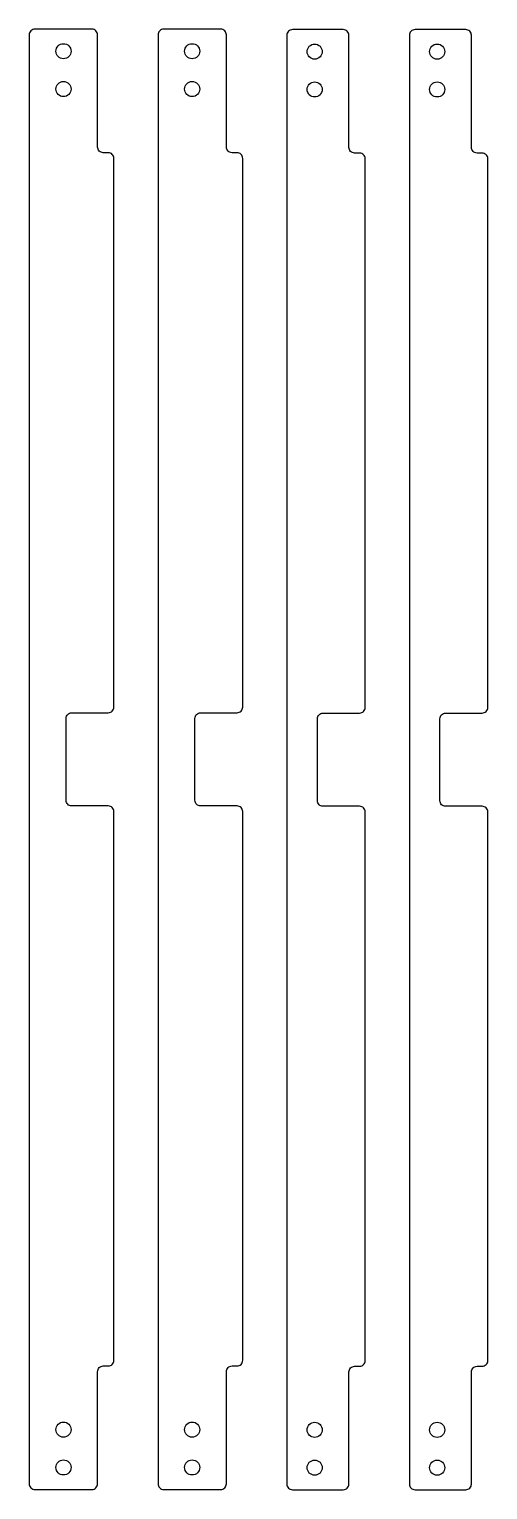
# Model space of a CAD drawing. Extents: x -926 to -562, y -1131 to 28.
import ezdxf

# ---------------------------------------------------------------- set-up
doc = ezdxf.new("R2010")
doc.units = 0
doc.layers.get('0').update_dxf_attribs({"linetype": 'CONTINUOUS'})

msp = doc.modelspace()

# ---------------------------------------------------------------- linework, layer by layer
at = {"color": 7, "linetype": 'CONTINUOUS'}
for points in [[(-858.9, -592.6, 0.414214), (-863.4, -588.1), (-892.4, -588.1, -0.414214), (-896.9, -583.6), (-896.9, -518.6, -0.414214), (-892.4, -514.1), (-863.4, -514.1, 0.414214), (-858.9, -509.6), (-858.9, -74.1, 0.414214), (-863.4, -69.6), (-867.4, -69.6, -0.414214), (-871.9, -65.1), (-871.9, 23.9, 0.414214), (-876.4, 28.4), (-921.7, 28.4, 0.414214), (-926.2, 23.9), (-926.2, -1126.1, 0.414214), (-921.7, -1130.6), (-876.4, -1130.6, 0.414214), (-871.9, -1126.1), (-871.9, -1037.1, -0.414214), (-867.4, -1032.6), (-863.4, -1032.6, 0.414214), (-858.9, -1028.1)], [(-756.6, -592.6, 0.414214), (-761.1, -588.1), (-790.1, -588.1, -0.414214), (-794.6, -583.6), (-794.6, -518.6, -0.414214), (-790.1, -514.1), (-761.1, -514.1, 0.414214), (-756.6, -509.6), (-756.6, -74.1, 0.414214), (-761.1, -69.6), (-765.1, -69.6, -0.414214), (-769.6, -65.1), (-769.6, 23.9, 0.414214), (-774.1, 28.4), (-819.4, 28.4, 0.414214), (-823.9, 23.9), (-823.9, -1126.1, 0.414214), (-819.4, -1130.6), (-774.1, -1130.6, 0.414214), (-769.6, -1126.1), (-769.6, -1037.1, -0.414214), (-765.1, -1032.6), (-761.1, -1032.6, 0.414214), (-756.6, -1028.1)], [(-659.3, -592.9, 0.414214), (-663.8, -588.4), (-692.8, -588.4, -0.414214), (-697.3, -583.9), (-697.3, -518.9, -0.414214), (-692.8, -514.4), (-663.8, -514.4, 0.414214), (-659.3, -509.9), (-659.3, -74.4, 0.414214), (-663.8, -69.9), (-667.8, -69.9, -0.414214), (-672.3, -65.4), (-672.3, 23.6, 0.414214), (-676.8, 28.1), (-717.1, 28.1, 0.414214), (-721.6, 23.6), (-721.6, -1126.3, 0.414214), (-717.1, -1130.8), (-676.8, -1130.8, 0.414214), (-672.3, -1126.3), (-672.3, -1037.3, -0.414214), (-667.8, -1032.8), (-663.8, -1032.8, 0.414214), (-659.3, -1028.3)], [(-562, -592.9, 0.414214), (-566.5, -588.4), (-595.5, -588.4, -0.414214), (-600, -583.9), (-600, -518.9, -0.414214), (-595.5, -514.4), (-566.5, -514.4, 0.414214), (-562, -509.9), (-562, -74.4, 0.414214), (-566.5, -69.9), (-570.5, -69.9, -0.414214), (-575, -65.4), (-575, 23.6, 0.414214), (-579.5, 28.1), (-619.8, 28.1, 0.414214), (-624.3, 23.6), (-624.3, -1126.3, 0.414214), (-619.8, -1130.8), (-579.5, -1130.8, 0.414214), (-575, -1126.3), (-575, -1037.3, -0.414214), (-570.5, -1032.8), (-566.5, -1032.8, 0.414214), (-562, -1028.3)]]:
    msp.add_lwpolyline(points, format="xyb", close=True, dxfattribs=at)
for centre in [(-899, 10.9), (-796.8, 10.9), (-699.5, 10.6), (-602.2, 10.6), (-899, -19.1), (-796.8, -19.1), (-699.5, -19.4), (-602.2, -19.4), (-899, -1083.1), (-796.8, -1083.1), (-699.5, -1083.3), (-602.2, -1083.3), (-899, -1113.1), (-796.8, -1113.1), (-699.5, -1113.3), (-602.2, -1113.3)]:
    msp.add_circle(centre, 6, dxfattribs=at)

doc.saveas('drawing.dxf')
